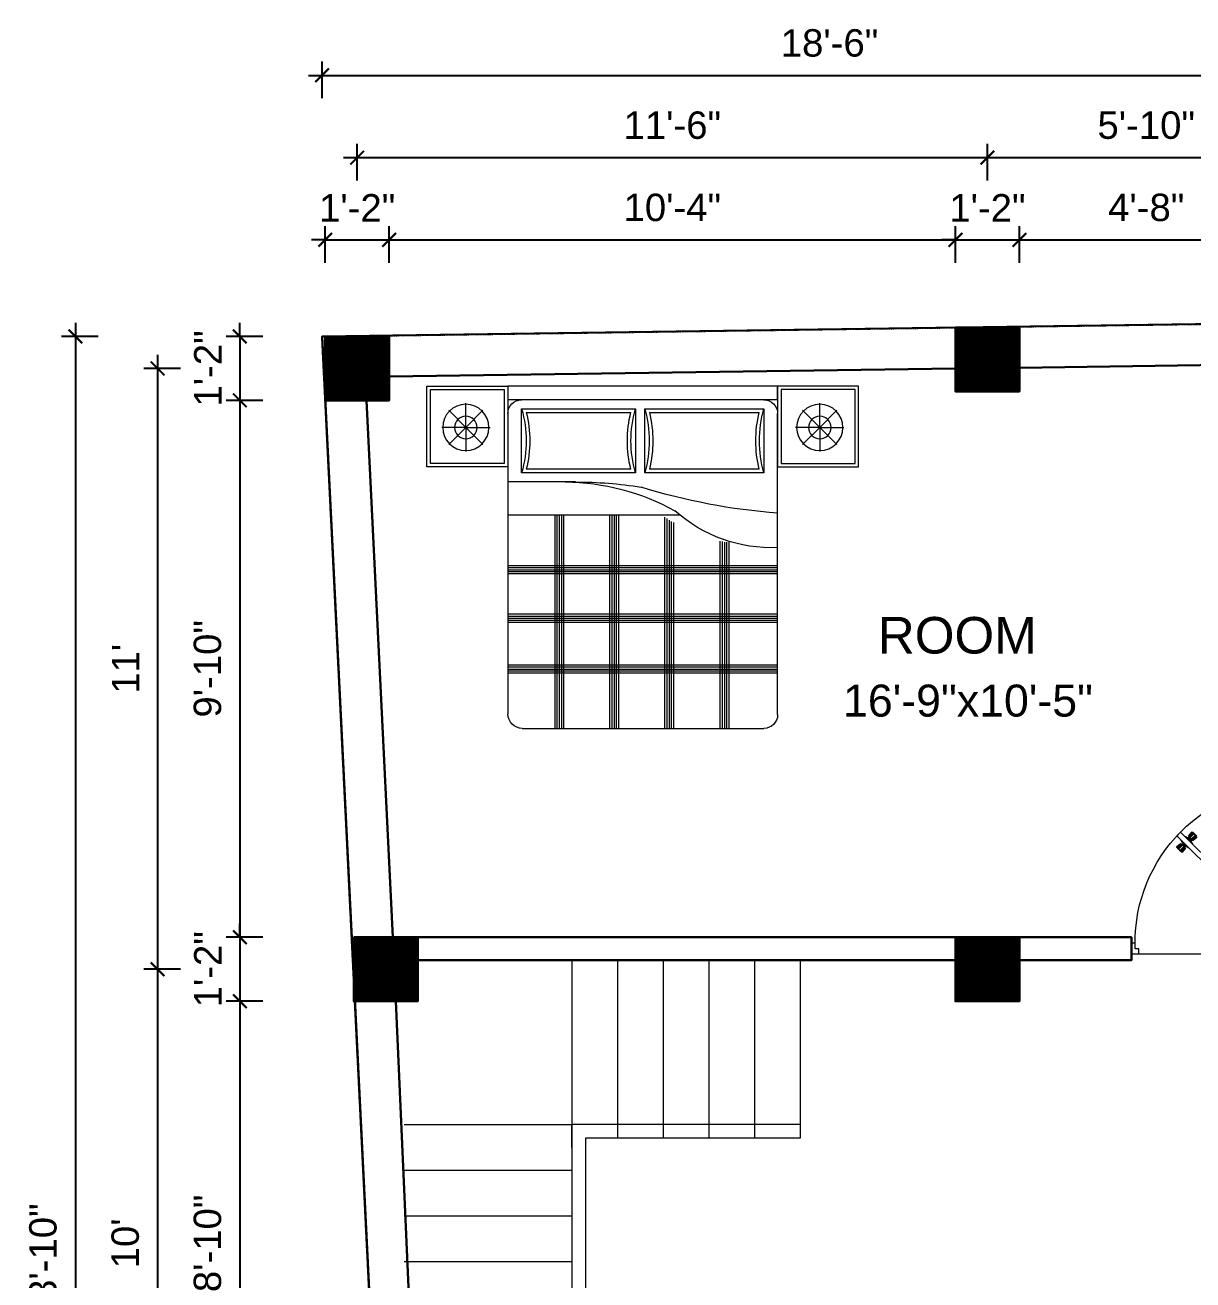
# Model space of a CAD drawing. Header units: inches. Extents: x -6683 to 26091, y -5972 to 4741.
# Drawn here: x 18865.5 to 19121.1, y -2271.2 to -1996.5 of the extents above; entities that cross this region are included whole.
import ezdxf

# ---------------------------------------------------------------- set-up
doc = ezdxf.new("R2010")
doc.units = ezdxf.units.IN
doc.header["$MEASUREMENT"] = 0
doc.linetypes.add('HIDDEN', pattern=[0.375, 0.25, -0.125])
for name, color, linetype, lineweight in [('A-FURN', 9, 'Continuous', 5), ('Dimension-0.13', 114, 'Continuous', 13), ('hatch-.09', 8, 'Continuous', 9), ('Label', 7, 'Continuous', 13), ('PUERTAS', 7, 'Continuous', 9), ('stair', 201, 'Continuous', 13), ('Text', 7, 'Continuous', 13), ('WALL', 12, 'Continuous', 30)]:
    doc.layers.add(name, color=color, linetype=linetype, lineweight=lineweight)
doc.layers.add('furniture', color=253, linetype='Continuous')
doc.styles.add('arial 1000', font='arial.ttf')
doc.styles.add('dim', font='arial.ttf', dxfattribs={"height": 7})
doc.styles.get("Standard").update_dxf_attribs({"font": 'arial.ttf'})
doc.dimstyles.new("1-8'", dxfattribs={"dimtxt": 6, "dimasz": 3, "dimexe": 3, "dimexo": 6, "dimgap": 4, "dimtad": 1, "dimdec": 0, "dimzin": 0, "dimdsep": 46, "dimlunit": 4, "dimtxsty": 'arial 1000', "dimblk": 'ARCHTICK', "dimcen": 8, "dimdle": 3, "dimclrt": 7, "dimazin": 0, "dimtfac": 1, "dimtdec": 0, "dimtix": 1, "dimtmove": 2, "dimatfit": 3, "dimfxl": 5, "dimfxlon": 1, "dimarcsym": 0})

# ---------------------------------------------------------------- blocks, each defined once
blk = doc.blocks.new('3ft')
at = {"layer": 'PUERTAS', "color": 2}
for p, q in [((1.01, 2.52), (25.23, 26.74)), ((26.05, 25.92), (1.77, 1.64)), ((21.99, 26.11), (21.98, 26.13)), ((26.05, 25.92), (25.23, 26.74)), ((25.42, 22.68), (25.43, 22.67)), ((0, 2.4), (0, 0)), ((0.72, 2.4), (0, 2.4)), ((1.6, 0), (0, 0)), ((0.72, 1.52), (0.72, 2.44)), ((0.8, 1.52), (0.72, 1.52)), ((0.8, 1.52), (0.8, 2.41)), ((0.8, 1.2), (0.8, 1.52)), ((1.6, 1.2), (0.8, 1.2)), ((1.57, 1.84), (0.94, 2.47)), ((1.63, 1.89), (0.97, 2.55)), ((1.63, 1.89), (1.57, 1.84)), ((1.77, 1.64), (1.57, 1.84)), ((1.6, 0), (1.6, 1.2)), ((34.4, 0), (34.4, 1.2)), ((34.4, 1.2), (35.2, 1.2)), ((34.4, 0), (36, 0)), ((35.2, 1.2), (35.2, 2.4)), ((35.2, 2.4), (36, 2.4)), ((36, 0), (36, 2.4))]:
    blk.add_line(p, q, dxfattribs=at)
at = {"layer": 'PUERTAS', "color": 8}
for p, q in [((22.57, 24.94), (21.65, 25.68)), ((22.63, 24.99), (21.69, 25.75)), ((22.74, 25.1), (21.84, 25.9)), ((22.13, 26.28), (21.98, 26.13)), ((22.88, 25.24), (22.01, 26.06)), ((22.13, 26.28), (22.27, 26.42)), ((22.29, 26.41), (22.27, 26.42)), ((23.16, 25.52), (22.34, 26.39)), ((23.3, 25.66), (22.5, 26.56)), ((23.41, 25.77), (22.65, 26.71)), ((22.69, 24.32), (23.02, 24.83)), ((23.46, 25.83), (22.72, 26.75)), ((22.95, 24.96), (22.84, 25.07)), ((22.98, 24.99), (22.86, 25.1)), ((23.03, 25.04), (22.91, 25.15)), ((22.91, 24.53), (23.1, 24.91)), ((23.11, 25.12), (22.99, 25.23)), ((23.13, 24.76), (23.18, 24.99)), ((23.28, 25.3), (23.17, 25.41)), ((23.36, 25.37), (23.25, 25.49)), ((23.31, 24.94), (23.28, 25.08)), ((23.41, 25.43), (23.3, 25.54)), ((23.46, 25.09), (23.32, 25.13)), ((23.44, 25.45), (23.33, 25.56)), ((23.64, 25.27), (23.41, 25.22)), ((23.87, 25.49), (23.49, 25.3)), ((24.08, 25.71), (23.57, 25.38)), ((25.02, 24.77), (24.68, 24.26)), ((23.63, 23.38), (24.14, 23.72)), ((23.84, 23.6), (24.22, 23.79)), ((24.07, 23.82), (24.3, 23.88)), ((24.25, 24), (24.39, 23.97)), ((24.25, 23.26), (24.99, 22.34)), ((24.27, 23.64), (24.38, 23.53)), ((24.3, 23.67), (24.41, 23.56)), ((24.3, 23.32), (25.06, 22.38)), ((24.35, 23.72), (24.46, 23.61)), ((24.4, 24.15), (24.43, 24.01)), ((24.41, 23.43), (25.2, 22.53)), ((24.43, 23.8), (24.54, 23.69)), ((24.58, 24.33), (24.52, 24.1)), ((24.55, 23.57), (25.37, 22.7)), ((24.6, 23.97), (24.72, 23.86)), ((24.8, 24.56), (24.61, 24.18)), ((24.68, 24.05), (24.79, 23.94)), ((24.73, 24.1), (24.85, 23.99)), ((24.76, 24.13), (24.87, 24.02)), ((24.83, 23.85), (25.7, 23.03)), ((24.97, 23.99), (25.87, 23.2)), ((25.08, 24.1), (26.02, 23.34)), ((25.14, 24.15), (26.06, 23.41)), ((25.58, 22.82), (25.43, 22.67)), ((25.58, 22.82), (25.73, 22.97)), ((25.72, 22.98), (25.73, 22.97)), ((0, 0), (36, 0))]:
    blk.add_line(p, q, dxfattribs=at)
at = {"layer": 'PUERTAS', "color": 1}
for p, q in [((21.67, 25.73), (22.17, 26.23)), ((22.49, 24.95), (21.67, 25.61)), ((21.7, 25.82), (22.14, 26.26)), ((21.73, 25.79), (21.7, 25.82)), ((22.58, 26.7), (22.14, 26.26)), ((22.67, 26.73), (22.17, 26.23)), ((22.61, 26.67), (22.58, 26.7)), ((22.6, 24.96), (23.02, 25.38)), ((22.7, 25.07), (22.71, 25.06)), ((23.45, 25.91), (22.79, 26.73)), ((22.82, 25.06), (23.08, 25.32)), ((22.94, 24.95), (22.83, 25.07)), ((22.92, 24.72), (22.92, 24.72)), ((22.93, 24.94), (23.19, 25.21)), ((22.93, 24.84), (22.93, 24.83)), ((23.44, 25.81), (23.02, 25.38)), ((23.34, 25.58), (23.08, 25.32)), ((23.46, 25.47), (23.19, 25.21)), ((23.33, 25.7), (23.34, 25.69)), ((23.45, 25.46), (23.33, 25.57)), ((23.57, 25.47), (23.57, 25.47)), ((24.15, 25.79), (23.68, 25.48)), ((23.68, 25.48), (23.68, 25.48)), ((24.27, 25.78), (24.26, 25.79)), ((25.1, 24.84), (24.79, 24.38)), ((25.09, 24.96), (25.1, 24.95)), ((22.61, 24.25), (22.92, 24.72)), ((22.62, 24.13), (22.61, 24.14)), ((23.44, 23.31), (23.45, 23.3)), ((23.56, 23.3), (24.03, 23.61)), ((24.03, 23.61), (24.03, 23.62)), ((24.14, 23.62), (24.14, 23.62)), ((24.25, 23.62), (24.51, 23.89)), ((24.26, 23.29), (24.69, 23.71)), ((24.26, 23.63), (24.37, 23.52)), ((24.26, 23.18), (24.92, 22.37)), ((24.37, 23.52), (24.63, 23.77)), ((24.37, 23.4), (24.37, 23.4)), ((24.78, 24.15), (24.51, 23.89)), ((24.89, 24.03), (24.63, 23.77)), ((25.11, 24.14), (24.69, 23.71)), ((24.77, 24.14), (24.88, 24.03)), ((24.79, 24.38), (24.78, 24.37)), ((24.78, 24.26), (24.78, 24.26)), ((25, 24.03), (25, 24.03)), ((25.04, 22.36), (25.54, 22.86)), ((25.1, 22.42), (25.13, 22.39)), ((25.13, 22.39), (25.57, 22.83)), ((25.22, 24.14), (26.03, 23.48)), ((26.04, 23.37), (25.54, 22.86)), ((26.01, 23.27), (25.57, 22.83)), ((25.98, 23.3), (26.01, 23.27))]:
    blk.add_line(p, q, dxfattribs=at)
at = {"layer": 'PUERTAS', "color": 2}
for radius in [0.155, 0.0752]:
    blk.add_circle((0.82, 2.56), radius, dxfattribs=at)
at = {"layer": 'PUERTAS', "color": 8}
blk.add_arc((0.82, 2.56), 34.38, 359.7285, 90.0333, dxfattribs=at)
at = {"layer": 'PUERTAS', "color": 1}
for centre, start, end in [((22.54, 25.01), 231.0764, 315), ((22.73, 26.68), 38.9236, 135), ((22.77, 25.12), 225, 315), ((22.99, 24.89), 135, 219.7428), ((22.87, 24.78), 315, 39.7428), ((23.28, 25.63), 315, 45), ((23.39, 25.86), 315, 38.9236), ((23.51, 25.41), 50.2572, 135), ((23.62, 25.53), 230.2572, 315), ((24.2, 25.73), 45, 135), ((25.04, 24.89), 315, 45), ((22.67, 24.2), 135, 225), ((23.51, 23.36), 225, 315), ((24.09, 23.56), 50.2572, 135), ((24.2, 23.68), 230.2572, 315), ((24.32, 23.23), 135, 218.9236), ((24.42, 23.46), 135, 225), ((24.84, 24.31), 135, 219.7428), ((24.72, 24.21), 315, 39.7428), ((24.94, 23.98), 45, 135), ((24.98, 22.42), 218.9236, 315), ((25.17, 24.08), 51.0764, 135), ((25.98, 23.42), 315, 51.0764)]:
    blk.add_arc(centre, 0.08, start, end, dxfattribs=at)
blk = doc.blocks.new('*U43')
at = {"color": 3}
blk.add_blockref('3ft', (0, 0), dxfattribs=at)
blk = doc.blocks.new('A$C3AED30AC')
at = {"layer": 'A-FURN', "color": 147, "linetype": 'ByBlock'}
for p, q in [((0, 1532.2), (0, 1982.2)), ((0, 1982.2), (450, 1982.2)), ((450, 1982.2), (1949.6, 1982.2)), ((450, 1982.2), (450, 1532.2)), ((450, 1906), (450, 1982.2)), ((1949.6, 1982.2), (1949.6, 1532.2)), ((2399.6, 1982.2), (1949.6, 1982.2)), ((2399.6, 1532.2), (2399.6, 1982.2)), ((450, 1906), (1949.6, 1906)), ((450, 155.2), (450, 1829.8)), ((1949.6, 1829.8), (1949.6, 159)), ((450, 1532.2), (0, 1532.2)), ((1949.6, 1532.2), (2399.6, 1532.2)), ((1869.6, 79), (526.2, 79))]:
    blk.add_line(p, q, dxfattribs=at)
at = {"layer": 'A-FURN', "color": 8}
for p, q in [((20, 1552.2), (20, 1962.2)), ((20, 1962.2), (430, 1962.2)), ((430, 1962.2), (430, 1552.2)), ((1969.6, 1962.2), (1969.6, 1552.2)), ((2379.6, 1962.2), (1969.6, 1962.2)), ((2379.6, 1552.2), (2379.6, 1962.2)), ((430, 1552.2), (20, 1552.2)), ((1969.6, 1552.2), (2379.6, 1552.2))]:
    blk.add_line(p, q, dxfattribs=at)
at = {"layer": 'A-FURN', "color": 5, "linetype": 'ByBlock'}
for p, q in [((216, 1752.2), (216, 1886.6)), ((2183.6, 1752.2), (2183.6, 1886.6)), ((216, 1752.2), (121, 1847.2)), ((216, 1752.2), (311.1, 1847.2)), ((526.2, 1855.2), (526.2, 1499.6)), ((1189.3, 1855.2), (526.2, 1855.2)), ((1189.3, 1499.6), (1189.3, 1855.2)), ((1873.4, 1855.2), (1240.1, 1855.2)), ((1240.1, 1855.2), (1240.1, 1499.6)), ((1873.4, 1499.6), (1873.4, 1855.2)), ((2183.6, 1752.2), (2088.5, 1847.2)), ((2183.6, 1752.2), (2278.6, 1847.2)), ((216, 1752.2), (81.7, 1752.2)), ((216, 1752.2), (121, 1657.2)), ((216, 1752.2), (216, 1752.2)), ((216, 1752.2), (216, 1752.2)), ((216, 1752.2), (216, 1752.2)), ((216, 1752.2), (350.4, 1752.2)), ((216, 1752.2), (216, 1617.8)), ((216, 1752.2), (311.1, 1657.2)), ((2183.6, 1752.2), (2049.2, 1752.2)), ((2183.6, 1752.2), (2088.5, 1657.2)), ((2183.6, 1752.2), (2317.9, 1752.2)), ((2183.6, 1752.2), (2183.6, 1752.2)), ((2183.6, 1752.2), (2183.6, 1752.2)), ((2183.6, 1752.2), (2183.6, 1752.2)), ((2183.6, 1752.2), (2278.6, 1657.2)), ((2183.6, 1752.2), (2183.6, 1617.8)), ((526.2, 1499.6), (1189.3, 1499.6)), ((1240.1, 1499.6), (1873.4, 1499.6)), ((1573.7, 1448.8), (1949.6, 1448.8)), ((996, 1263.6), (1949.6, 1263.6))]:
    blk.add_line(p, q, dxfattribs=at)
at = {"layer": 'A-FURN', "color": 9}
for p, q in [((1163.2, 1835.2), (552.3, 1835.2)), ((1847.3, 1835.2), (1266.2, 1835.2)), ((552.3, 1519.6), (1163.2, 1519.6)), ((1266.2, 1519.6), (1847.3, 1519.6))]:
    blk.add_line(p, q, dxfattribs=at)
at = {"layer": 'A-FURN', "color": 8, "linetype": 'Continuous'}
for p, q in [((1335, 1263.6), (1335, 79)), ((1347, 1263.6), (1347, 79)), ((1359, 1263.6), (1359, 79)), ((1372.1, 1263.6), (1372.1, 79)), ((1384.1, 1263.6), (1384.1, 79)), ((1639.9, 1263.6), (1639.9, 79)), ((1651.9, 1263.6), (1651.9, 79)), ((1663.9, 1263.6), (1663.9, 79)), ((1676.9, 1263.6), (1676.9, 79)), ((1688.9, 1263.6), (1688.9, 79)), ((1029.9, 1223.1), (1029.9, 79)), ((1041.9, 1230), (1041.9, 79)), ((1053.9, 1237.2), (1053.9, 79)), ((1067, 1245.2), (1067, 79)), ((1079, 1252.8), (1079, 79)), ((759.1, 1117.1), (759.1, 79)), ((771.1, 1120.2), (771.1, 79)), ((722, 1114.6), (722, 79)), ((734, 1114.6), (734, 79)), ((746, 1114.6), (746, 79)), ((450, 983.2), (1949.6, 983.2)), ((450, 971.2), (1949.6, 971.2)), ((450, 959.2), (1949.6, 959.2)), ((450, 949.8), (1949.6, 949.8)), ((450, 937.8), (1949.6, 937.8)), ((450, 713), (1949.6, 713)), ((450, 701), (1949.6, 701)), ((450, 689), (1949.6, 689)), ((450, 679.6), (1949.6, 679.6)), ((450, 667.6), (1949.6, 667.6)), ((450, 431.1), (1949.6, 431.1)), ((450, 419.1), (1949.6, 419.1)), ((450, 407.1), (1949.6, 407.1)), ((450, 397.7), (1949.6, 397.7)), ((450, 385.7), (1949.6, 385.7))]:
    blk.add_line(p, q, dxfattribs=at)
at = {"layer": 'A-FURN', "color": 5, "linetype": 'ByBlock'}
for centre, radius in [((216, 1752.2), 128.5), ((216, 1752.2), 62.8), ((2183.6, 1752.2), 128.5), ((2183.6, 1752.2), 62.8)]:
    blk.add_circle(centre, radius, dxfattribs=at)
at = {"layer": 'A-FURN', "color": 147, "linetype": 'ByBlock'}
for centre, radius, start, end in [((526.2, 1829.8), 76.2, 90, 180), ((1873.4, 1829.8), 76.2, 0, 90), ((526.2, 155.2), 76.2, 180, 270), ((1869.6, 159), 80, 270, 0)]:
    blk.add_arc(centre, radius, start, end, dxfattribs=at)
at = {"layer": 'A-FURN', "color": 5, "linetype": 'ByBlock'}
for centre, radius, start, end in [((-83.4, 1677.4), 635, 343.7398, 16.2602), ((1798.9, 1677.4), 635, 163.73979, 196.26021), ((630.5, 1677.4), 635, 343.7398, 16.2602), ((2483, 1677.4), 635, 163.73979, 196.26021), ((193.9, 4688.5), 3422.4, 274.28895, 287.24996), ((1638.5, 177.4), 1271.4, 90.35642, 119.03891), ((1572.9, -870.3), 2319.1, 89.98014, 99.03119), ((485.1, 1886.5), 802.9, 267.49694, 311.91323)]:
    blk.add_arc(centre, radius, start, end, dxfattribs=at)
at = {"layer": 'A-FURN', "color": 9}
for centre, start, end in [((-83.4, 1677.4), 346.05939, 13.94061), ((1798.9, 1677.4), 166.05939, 193.94061), ((630.5, 1677.4), 346.05939, 13.94061), ((2483, 1677.4), 166.05939, 193.94061)]:
    blk.add_arc(centre, 655, start, end, dxfattribs=at)
blk = doc.blocks.new('_ArchTick')
at = {"color": 0, "const_width": 0.15}
blk.add_lwpolyline([(-0.5, -0.5), (0.5, 0.5)], dxfattribs=at)
blk = doc.blocks.new('*D247')
at = {"layer": 'Defpoints', "color": 0, "transparency": 16777216}
for p in [(18945.18, -2043.51), (18931.18, -2064.65), (18945.18, -2064.65)]:
    blk.add_point(p, dxfattribs=at)
at = {"layer": 'Dimension-0.13', "color": 0, "lineweight": -2, "transparency": 16777216}
for p, q in [((18931.18, -2048.51), (18931.18, -2040.51)), ((18945.18, -2048.51), (18945.18, -2040.51)), ((18931.18, -2043.51), (18928.18, -2043.51)), ((18931.18, -2043.51), (18945.18, -2043.51)), ((18945.18, -2043.51), (18948.18, -2043.51))]:
    blk.add_line(p, q, dxfattribs=at)
at = {"layer": 'Dimension-0.13', "color": 0, "lineweight": -2, "transparency": 16777216, "xscale": 3, "yscale": 3, "zscale": 3}
blk.add_blockref('_ArchTick', (18931.18, -2043.51), dxfattribs=at)
at = {"layer": 'Dimension-0.13', "color": 0, "lineweight": -2, "transparency": 16777216, "xscale": 3, "yscale": 3, "zscale": 3, "rotation": 180}
blk.add_blockref('_ArchTick', (18945.18, -2043.51), dxfattribs=at)
at = {"layer": 'Dimension-0.13', "color": 7, "transparency": 16777216, "insert": (18938.18, -2036.5), "char_height": 6, "attachment_point": 5, "style": 'arial 1000'}
blk.add_mtext('1\'-2"', dxfattribs=at)
blk = doc.blocks.new('*D248')
at = {"layer": 'Defpoints', "color": 0, "transparency": 16777216}
for p in [(19076.12, -2025.51), (18938.18, -2064.65), (19076.12, -2062.69)]:
    blk.add_point(p, dxfattribs=at)
at = {"layer": 'Dimension-0.13', "color": 0, "lineweight": -2, "transparency": 16777216}
for p, q in [((18938.18, -2030.51), (18938.18, -2022.51)), ((19076.12, -2030.51), (19076.12, -2022.51)), ((18935.18, -2025.51), (19079.12, -2025.51))]:
    blk.add_line(p, q, dxfattribs=at)
at = {"layer": 'Dimension-0.13', "color": 0, "lineweight": -2, "transparency": 16777216, "xscale": 3, "yscale": 3, "zscale": 3, "rotation": 180}
blk.add_blockref('_ArchTick', (18938.18, -2025.51), dxfattribs=at)
at = {"layer": 'Dimension-0.13', "color": 0, "lineweight": -2, "transparency": 16777216, "xscale": 3, "yscale": 3, "zscale": 3}
blk.add_blockref('_ArchTick', (19076.12, -2025.51), dxfattribs=at)
at = {"layer": 'Dimension-0.13', "color": 7, "transparency": 16777216, "insert": (19007.15, -2018.45), "char_height": 6, "attachment_point": 5, "style": 'arial 1000'}
blk.add_mtext('11\'-6"', dxfattribs=at)
blk = doc.blocks.new('*D249')
at = {"layer": 'Defpoints', "color": 0, "transparency": 16777216}
for p in [(19152.63, -2007.51), (19152.63, -2061.51), (18930.49, -2064.65)]:
    blk.add_point(p, dxfattribs=at)
at = {"layer": 'Dimension-0.13', "color": 0, "lineweight": -2, "transparency": 16777216}
for p, q in [((18930.49, -2012.51), (18930.49, -2004.51)), ((19152.63, -2012.51), (19152.63, -2004.51)), ((18927.49, -2007.51), (19155.63, -2007.51))]:
    blk.add_line(p, q, dxfattribs=at)
at = {"layer": 'Dimension-0.13', "color": 0, "lineweight": -2, "transparency": 16777216, "xscale": 3, "yscale": 3, "zscale": 3, "rotation": 180}
blk.add_blockref('_ArchTick', (18930.49, -2007.51), dxfattribs=at)
at = {"layer": 'Dimension-0.13', "color": 0, "lineweight": -2, "transparency": 16777216, "xscale": 3, "yscale": 3, "zscale": 3}
blk.add_blockref('_ArchTick', (19152.63, -2007.51), dxfattribs=at)
at = {"layer": 'Dimension-0.13', "color": 7, "transparency": 16777216, "insert": (19041.56, -2000.45), "char_height": 6, "attachment_point": 5, "style": 'arial 1000'}
blk.add_mtext('18\'-6"', dxfattribs=at)
blk = doc.blocks.new('*D255')
at = {"layer": 'Defpoints', "color": 0, "transparency": 16777216}
for p in [(18930.49, -2064.65), (18912.49, -2078.65), (18931.18, -2078.65)]:
    blk.add_point(p, dxfattribs=at)
at = {"layer": 'Dimension-0.13', "color": 0, "lineweight": -2, "transparency": 16777216}
for p, q in [((18912.49, -2064.65), (18912.49, -2061.65)), ((18917.49, -2064.65), (18909.49, -2064.65)), ((18912.49, -2064.65), (18912.49, -2078.65)), ((18917.49, -2078.65), (18909.49, -2078.65)), ((18912.49, -2078.65), (18912.49, -2081.65))]:
    blk.add_line(p, q, dxfattribs=at)
at = {"layer": 'Dimension-0.13', "color": 0, "lineweight": -2, "transparency": 16777216, "xscale": 3, "yscale": 3, "zscale": 3}
for p, rotation in [((18912.49, -2064.65), 270), ((18912.49, -2078.65), 90)]:
    blk.add_blockref('_ArchTick', p, dxfattribs=dict(at, rotation=rotation))
at = {"layer": 'Dimension-0.13', "color": 7, "transparency": 16777216, "insert": (18905.48, -2071.65), "char_height": 6, "attachment_point": 5, "rotation": 90, "style": 'arial 1000'}
blk.add_mtext('1\'-2"', dxfattribs=at)
blk = doc.blocks.new('*D256')
at = {"layer": 'Defpoints', "color": 0, "transparency": 16777216}
for p in [(18931.18, -2071.65), (18894.49, -2203.16), (18937.41, -2203.16)]:
    blk.add_point(p, dxfattribs=at)
at = {"layer": 'Dimension-0.13', "color": 0, "lineweight": -2, "transparency": 16777216}
for p, q in [((18894.49, -2068.65), (18894.49, -2206.16)), ((18899.49, -2071.65), (18891.49, -2071.65)), ((18899.49, -2203.16), (18891.49, -2203.16))]:
    blk.add_line(p, q, dxfattribs=at)
at = {"layer": 'Dimension-0.13', "color": 0, "lineweight": -2, "transparency": 16777216, "xscale": 3, "yscale": 3, "zscale": 3}
for p, rotation in [((18894.49, -2071.65), 90), ((18894.49, -2203.16), 270)]:
    blk.add_blockref('_ArchTick', p, dxfattribs=dict(at, rotation=rotation))
at = {"layer": 'Dimension-0.13', "color": 7, "transparency": 16777216, "insert": (18887.48, -2137.4), "char_height": 6, "attachment_point": 5, "rotation": 90, "style": 'arial 1000'}
blk.add_mtext("11'", dxfattribs=at)
blk = doc.blocks.new('*D257')
at = {"layer": 'Defpoints', "color": 0, "transparency": 16777216}
for p in [(18931.18, -2064.65), (18876.49, -2470.16), (18950.47, -2470.16)]:
    blk.add_point(p, dxfattribs=at)
at = {"layer": 'Dimension-0.13', "color": 0, "lineweight": -2, "transparency": 16777216}
for p, q in [((18876.49, -2061.65), (18876.49, -2473.16)), ((18881.49, -2064.65), (18873.49, -2064.65)), ((18881.49, -2470.16), (18873.49, -2470.16))]:
    blk.add_line(p, q, dxfattribs=at)
at = {"layer": 'Dimension-0.13', "color": 0, "lineweight": -2, "transparency": 16777216, "xscale": 3, "yscale": 3, "zscale": 3}
for p, rotation in [((18876.49, -2064.65), 90), ((18876.49, -2470.16), 270)]:
    blk.add_blockref('_ArchTick', p, dxfattribs=dict(at, rotation=rotation))
at = {"layer": 'Dimension-0.13', "color": 7, "transparency": 16777216, "insert": (18869.42, -2267.4), "char_height": 6, "attachment_point": 5, "rotation": 90, "style": 'arial 1000'}
blk.add_mtext('33\'-10"', dxfattribs=at)
blk = doc.blocks.new('*D271')
at = {"layer": 'Defpoints', "color": 0, "transparency": 16777216}
for p in [(19069.12, -2043.51), (18945.18, -2064.65), (19069.12, -2062.69)]:
    blk.add_point(p, dxfattribs=at)
at = {"layer": 'Dimension-0.13', "color": 0, "lineweight": -2, "transparency": 16777216}
for p, q in [((18945.18, -2048.51), (18945.18, -2040.51)), ((19069.12, -2048.51), (19069.12, -2040.51)), ((18942.18, -2043.51), (19072.12, -2043.51))]:
    blk.add_line(p, q, dxfattribs=at)
at = {"layer": 'Dimension-0.13', "color": 0, "lineweight": -2, "transparency": 16777216, "xscale": 3, "yscale": 3, "zscale": 3, "rotation": 180}
blk.add_blockref('_ArchTick', (18945.18, -2043.51), dxfattribs=at)
at = {"layer": 'Dimension-0.13', "color": 0, "lineweight": -2, "transparency": 16777216, "xscale": 3, "yscale": 3, "zscale": 3}
blk.add_blockref('_ArchTick', (19069.12, -2043.51), dxfattribs=at)
at = {"layer": 'Dimension-0.13', "color": 7, "transparency": 16777216, "insert": (19007.15, -2036.45), "char_height": 6, "attachment_point": 5, "style": 'arial 1000'}
blk.add_mtext('10\'-4"', dxfattribs=at)
blk = doc.blocks.new('*D272')
at = {"layer": 'Defpoints', "color": 0, "transparency": 16777216}
for p in [(19083.12, -2043.51), (19069.12, -2062.69), (19083.12, -2062.69)]:
    blk.add_point(p, dxfattribs=at)
at = {"layer": 'Dimension-0.13', "color": 0, "lineweight": -2, "transparency": 16777216}
for p, q in [((19069.12, -2048.51), (19069.12, -2040.51)), ((19083.12, -2048.51), (19083.12, -2040.51)), ((19069.12, -2043.51), (19066.12, -2043.51)), ((19069.12, -2043.51), (19083.12, -2043.51)), ((19083.12, -2043.51), (19086.12, -2043.51))]:
    blk.add_line(p, q, dxfattribs=at)
at = {"layer": 'Dimension-0.13', "color": 0, "lineweight": -2, "transparency": 16777216, "xscale": 3, "yscale": 3, "zscale": 3}
blk.add_blockref('_ArchTick', (19069.12, -2043.51), dxfattribs=at)
at = {"layer": 'Dimension-0.13', "color": 0, "lineweight": -2, "transparency": 16777216, "xscale": 3, "yscale": 3, "zscale": 3, "rotation": 180}
blk.add_blockref('_ArchTick', (19083.12, -2043.51), dxfattribs=at)
at = {"layer": 'Dimension-0.13', "color": 7, "transparency": 16777216, "insert": (19076.12, -2036.5), "char_height": 6, "attachment_point": 5, "style": 'arial 1000'}
blk.add_mtext('1\'-2"', dxfattribs=at)
blk = doc.blocks.new('*D273')
at = {"layer": 'Defpoints', "color": 0, "transparency": 16777216}
for p in [(19138.63, -2043.51), (19138.63, -2061.51), (19083.12, -2062.69)]:
    blk.add_point(p, dxfattribs=at)
at = {"layer": 'Dimension-0.13', "color": 0, "lineweight": -2, "transparency": 16777216}
for p, q in [((19083.12, -2048.51), (19083.12, -2040.51)), ((19138.63, -2048.51), (19138.63, -2040.51)), ((19080.12, -2043.51), (19141.63, -2043.51))]:
    blk.add_line(p, q, dxfattribs=at)
at = {"layer": 'Dimension-0.13', "color": 0, "lineweight": -2, "transparency": 16777216, "xscale": 3, "yscale": 3, "zscale": 3, "rotation": 180}
blk.add_blockref('_ArchTick', (19083.12, -2043.51), dxfattribs=at)
at = {"layer": 'Dimension-0.13', "color": 0, "lineweight": -2, "transparency": 16777216, "xscale": 3, "yscale": 3, "zscale": 3}
blk.add_blockref('_ArchTick', (19138.63, -2043.51), dxfattribs=at)
at = {"layer": 'Dimension-0.13', "color": 7, "transparency": 16777216, "insert": (19110.88, -2036.45), "char_height": 6, "attachment_point": 5, "style": 'arial 1000'}
blk.add_mtext('4\'-8"', dxfattribs=at)
blk = doc.blocks.new('*D275')
at = {"layer": 'Defpoints', "color": 0, "transparency": 16777216}
for p in [(19145.63, -2025.51), (19145.63, -2061.51), (19076.12, -2062.69)]:
    blk.add_point(p, dxfattribs=at)
at = {"layer": 'Dimension-0.13', "color": 0, "lineweight": -2, "transparency": 16777216}
for p, q in [((19076.12, -2030.51), (19076.12, -2022.51)), ((19145.63, -2030.51), (19145.63, -2022.51)), ((19073.12, -2025.51), (19148.63, -2025.51))]:
    blk.add_line(p, q, dxfattribs=at)
at = {"layer": 'Dimension-0.13', "color": 0, "lineweight": -2, "transparency": 16777216, "xscale": 3, "yscale": 3, "zscale": 3, "rotation": 180}
blk.add_blockref('_ArchTick', (19076.12, -2025.51), dxfattribs=at)
at = {"layer": 'Dimension-0.13', "color": 0, "lineweight": -2, "transparency": 16777216, "xscale": 3, "yscale": 3, "zscale": 3}
blk.add_blockref('_ArchTick', (19145.63, -2025.51), dxfattribs=at)
at = {"layer": 'Dimension-0.13', "color": 7, "transparency": 16777216, "insert": (19110.88, -2018.45), "char_height": 6, "attachment_point": 5, "style": 'arial 1000'}
blk.add_mtext('5\'-10"', dxfattribs=at)
blk = doc.blocks.new('*D276')
at = {"layer": 'Defpoints', "color": 0, "transparency": 16777216}
for p in [(18931.18, -2078.65), (18912.49, -2196.16), (18937.41, -2196.16)]:
    blk.add_point(p, dxfattribs=at)
at = {"layer": 'Dimension-0.13', "color": 0, "lineweight": -2, "transparency": 16777216}
for p, q in [((18912.49, -2075.65), (18912.49, -2199.16)), ((18917.49, -2078.65), (18909.49, -2078.65)), ((18917.49, -2196.16), (18909.49, -2196.16))]:
    blk.add_line(p, q, dxfattribs=at)
at = {"layer": 'Dimension-0.13', "color": 0, "lineweight": -2, "transparency": 16777216, "xscale": 3, "yscale": 3, "zscale": 3}
for p, rotation in [((18912.49, -2078.65), 90), ((18912.49, -2196.16), 270)]:
    blk.add_blockref('_ArchTick', p, dxfattribs=dict(at, rotation=rotation))
at = {"layer": 'Dimension-0.13', "color": 7, "transparency": 16777216, "insert": (18905.43, -2137.4), "char_height": 6, "attachment_point": 5, "rotation": 90, "style": 'arial 1000'}
blk.add_mtext('9\'-10"', dxfattribs=at)
blk = doc.blocks.new('*D277')
at = {"layer": 'Defpoints', "color": 0, "transparency": 16777216}
for p in [(18937.41, -2196.16), (18912.49, -2210.16), (18937.66, -2210.16)]:
    blk.add_point(p, dxfattribs=at)
at = {"layer": 'Dimension-0.13', "color": 0, "lineweight": -2, "transparency": 16777216}
for p, q in [((18912.49, -2196.16), (18912.49, -2193.16)), ((18917.49, -2196.16), (18909.49, -2196.16)), ((18912.49, -2196.16), (18912.49, -2210.16)), ((18917.49, -2210.16), (18909.49, -2210.16)), ((18912.49, -2210.16), (18912.49, -2213.16))]:
    blk.add_line(p, q, dxfattribs=at)
at = {"layer": 'Dimension-0.13', "color": 0, "lineweight": -2, "transparency": 16777216, "xscale": 3, "yscale": 3, "zscale": 3}
for p, rotation in [((18912.49, -2196.16), 270), ((18912.49, -2210.16), 90)]:
    blk.add_blockref('_ArchTick', p, dxfattribs=dict(at, rotation=rotation))
at = {"layer": 'Dimension-0.13', "color": 7, "transparency": 16777216, "insert": (18905.48, -2203.16), "char_height": 6, "attachment_point": 5, "rotation": 90, "style": 'arial 1000'}
blk.add_mtext('1\'-2"', dxfattribs=at)
blk = doc.blocks.new('*D278')
at = {"layer": 'Defpoints', "color": 0, "transparency": 16777216}
for p in [(18937.66, -2210.16), (18912.49, -2316.16), (18943.57, -2316.16)]:
    blk.add_point(p, dxfattribs=at)
at = {"layer": 'Dimension-0.13', "color": 0, "lineweight": -2, "transparency": 16777216}
for p, q in [((18912.49, -2207.16), (18912.49, -2319.16)), ((18917.49, -2210.16), (18909.49, -2210.16)), ((18917.49, -2316.16), (18909.49, -2316.16))]:
    blk.add_line(p, q, dxfattribs=at)
at = {"layer": 'Dimension-0.13', "color": 0, "lineweight": -2, "transparency": 16777216, "xscale": 3, "yscale": 3, "zscale": 3}
for p, rotation in [((18912.49, -2210.16), 90), ((18912.49, -2316.16), 270)]:
    blk.add_blockref('_ArchTick', p, dxfattribs=dict(at, rotation=rotation))
at = {"layer": 'Dimension-0.13', "color": 7, "transparency": 16777216, "insert": (18905.43, -2263.16), "char_height": 6, "attachment_point": 5, "rotation": 90, "style": 'arial 1000'}
blk.add_mtext('8\'-10"', dxfattribs=at)
blk = doc.blocks.new('*D269')
at = {"layer": 'Defpoints', "color": 0, "transparency": 16777216}
for p in [(18937.41, -2203.16), (18894.49, -2323.16), (18943.57, -2323.16)]:
    blk.add_point(p, dxfattribs=at)
at = {"layer": 'Dimension-0.13', "color": 0, "lineweight": -2, "transparency": 16777216}
for p, q in [((18894.49, -2200.16), (18894.49, -2326.16)), ((18899.49, -2203.16), (18891.49, -2203.16)), ((18899.49, -2323.16), (18891.49, -2323.16))]:
    blk.add_line(p, q, dxfattribs=at)
at = {"layer": 'Dimension-0.13', "color": 0, "lineweight": -2, "transparency": 16777216, "xscale": 3, "yscale": 3, "zscale": 3}
for p, rotation in [((18894.49, -2203.16), 90), ((18894.49, -2323.16), 270)]:
    blk.add_blockref('_ArchTick', p, dxfattribs=dict(at, rotation=rotation))
at = {"layer": 'Dimension-0.13', "color": 7, "transparency": 16777216, "insert": (18887.43, -2263.16), "char_height": 6, "attachment_point": 5, "rotation": 90, "style": 'arial 1000'}
blk.add_mtext("10'", dxfattribs=at)

msp = doc.modelspace()

# ---------------------------------------------------------------- hatches: boundary and pattern name
at = {"layer": 'hatch-.09'}
h = msp.add_hatch(dxfattribs=at)
h.set_pattern_fill('ANSI31', color=256)
h.set_pattern_definition([(45, (3498.7898, -2354.78807), (-0.0883883476, 0.0883883476), [])])
h.paths.add_polyline_path([(18945.18, -2064.65), (18931.18, -2064.65), (18931.18, -2078.65), (18945.18, -2078.65)])
h = msp.add_hatch(dxfattribs=at)
h.set_pattern_fill('ANSI31', color=256)
h.set_pattern_definition([(45, (3636.73404, -2352.82875), (-0.0883883476, 0.0883883476), [])])
h.paths.add_polyline_path([(19083.12, -2062.69), (19069.12, -2062.69), (19069.12, -2076.69), (19083.12, -2076.69)])
h = msp.add_hatch(dxfattribs=at)
h.set_pattern_fill('ANSI31', color=256)
h.set_pattern_definition([(45, (3505.02201, -2486.29631), (-0.0883883476, 0.0883883476), [])])
h.paths.add_polyline_path([(18951.41, -2196.16), (18937.41, -2196.16), (18937.41, -2210.16), (18951.41, -2210.16)])
h = msp.add_hatch(dxfattribs=at)
h.set_pattern_fill('ANSI31', color=256)
h.set_pattern_definition([(45, (3636.73404, -2486.29631), (-0.0883883476, 0.0883883476), [])])
h.paths.add_polyline_path([(19083.12, -2196.16), (19069.12, -2196.16), (19069.12, -2210.16), (19083.12, -2210.16)])

# ---------------------------------------------------------------- linework, layer by layer
at = {"linetype": 'HIDDEN'}
msp.add_lwpolyline([(18930.49, -2064.65), (19152.63, -2061.51), (19319.69, -2470.16), (18950.47, -2470.16), (18930.49, -2064.65)], dxfattribs=at)
at = {"layer": 'Defpoints'}
msp.add_lwpolyline([(19256.74, -2470.16), (19256.74, -2316.16), (19207.68, -2316.16), (19207.68, -2196.16), (19152.63, -2196.16), (19152.63, -2061.51), (18930.49, -2064.65), (18946.33, -2386.18), (19008.7, -2386.18), (19008.7, -2470.16), (19256.74, -2470.16)], dxfattribs=at)
at = {"layer": 'hatch-.09'}
msp.add_line((19152.63, -2061.51), (18930.49, -2064.65), dxfattribs=at)
at = {"layer": 'stair', "linetype": 'ByBlock', "ltscale": 5}
for p, q in [((18985.12, -2201.16), (18985.12, -2316.16)), ((18995.12, -2201.16), (18995.12, -2240.16)), ((19005.12, -2201.16), (19005.12, -2240.16)), ((19015.12, -2201.16), (19015.12, -2240.16)), ((19025.12, -2201.16), (19025.12, -2240.16)), ((19035.12, -2201.16), (19035.12, -2240.16)), ((18948.44, -2237.16), (18985.12, -2237.16)), ((19035.12, -2237.16), (18985.12, -2237.16)), ((18985.12, -2242.16), (18985.12, -2237.16)), ((18988.12, -2240.16), (18988.12, -2277.16)), ((19035.12, -2240.16), (18988.12, -2240.16)), ((18948.44, -2247.16), (18985.12, -2247.16)), ((18948.44, -2257.16), (18985.12, -2257.16)), ((18948.44, -2267.16), (18985.12, -2267.16))]:
    msp.add_line(p, q, dxfattribs=at)
at = {"layer": 'WALL'}
for p, q in [((18943.32, -2325.16), (18930.49, -2064.65)), ((19138.63, -2070.71), (19083.12, -2071.49)), ((19069.12, -2071.69), (18945.18, -2073.44)), ((18945.98, -2196.16), (18940.19, -2078.65)), ((19083.12, -2196.16), (18946.18, -2196.16)), ((19069.12, -2201.16), (18951.41, -2201.16)), ((18951.37, -2316.16), (18946.64, -2210.16))]:
    msp.add_line(p, q, dxfattribs=at)
for points in [[(18931.18, -2064.65), (18945.18, -2064.65), (18945.18, -2078.65), (18931.18, -2078.65)], [(19069.12, -2062.69), (19083.12, -2062.69), (19083.12, -2076.69), (19069.12, -2076.69)], [(18937.41, -2196.16), (18951.41, -2196.16), (18951.41, -2210.16), (18937.41, -2210.16)], [(19069.12, -2196.16), (19083.12, -2196.16), (19083.12, -2210.16), (19069.12, -2210.16)], [(19083.12, -2196.16), (19107.63, -2196.16), (19107.63, -2201.2), (19083.12, -2201.2)]]:
    msp.add_lwpolyline(points, close=True, dxfattribs=at)

# ---------------------------------------------------------------- block references
at = {"layer": 'furniture', "xscale": -0.03937007859349251, "yscale": 0.03937007859349251, "zscale": 0.03937007859349251}
msp.add_blockref('A$C3AED30AC', (19047.92, -2153.55), dxfattribs=at)
at = {"layer": 'WALL', "xscale": -1}
msp.add_blockref('*U43', (19143.63, -2199.88), dxfattribs=at)

# ---------------------------------------------------------------- texts
at = {"layer": 'Label', "color": 5, "linetype": 'ByBlock', "insert": (19069.52, -2126.06), "char_height": 8, "width": 88.4068, "attachment_point": 2, "style": 'dim'}
msp.add_mtext('ROOM', dxfattribs=at)
at = {"layer": 'Text', "insert": (19071.86, -2140.86), "char_height": 7, "width": 440.957, "attachment_point": 2}
msp.add_mtext('16\'-9"x10\'-5"', dxfattribs=at)

# ---------------------------------------------------------------- dimensions: what is measured, and where the dimension line sits
at = {"layer": 'Dimension-0.13'}
for base, p1, p2, picture, middle in [((19152.63, -2007.51), (18930.49, -2064.65), (19152.63, -2061.51), '*D249', (19041.56, -2000.45)), ((19076.12, -2025.51), (18938.18, -2064.65), (19076.12, -2062.69), '*D248', (19007.15, -2018.45)), ((19145.63, -2025.51), (19076.12, -2062.69), (19145.63, -2061.51), '*D275', (19110.88, -2018.45)), ((18945.18, -2043.51), (18931.18, -2064.65), (18945.18, -2064.65), '*D247', (18938.18, -2036.5)), ((19069.12, -2043.51), (18945.18, -2064.65), (19069.12, -2062.69), '*D271', (19007.15, -2036.45)), ((19083.12, -2043.51), (19069.12, -2062.69), (19083.12, -2062.69), '*D272', (19076.12, -2036.5)), ((19138.63, -2043.51), (19083.12, -2062.69), (19138.63, -2061.51), '*D273', (19110.88, -2036.45))]:
    dim = msp.add_linear_dim(base=base, p1=p1, p2=p2, dimstyle="1-8'", dxfattribs=at)
    dim.commit()
    dim.dimension.update_dxf_attribs({"geometry": picture, "text_midpoint": middle})
for base, p1, p2, picture, middle in [((18876.49, -2470.16), (18931.18, -2064.65), (18950.47, -2470.16), '*D257', (18869.42, -2267.4)), ((18912.49, -2078.65), (18930.49, -2064.65), (18931.18, -2078.65), '*D255', (18905.48, -2071.65)), ((18894.49, -2203.16), (18931.18, -2071.65), (18937.41, -2203.16), '*D256', (18887.48, -2137.4)), ((18912.49, -2196.16), (18931.18, -2078.65), (18937.41, -2196.16), '*D276', (18905.43, -2137.4)), ((18912.49, -2210.16), (18937.41, -2196.16), (18937.66, -2210.16), '*D277', (18905.48, -2203.16)), ((18894.49, -2323.16), (18937.41, -2203.16), (18943.57, -2323.16), '*D269', (18887.43, -2263.16)), ((18912.49, -2316.16), (18937.66, -2210.16), (18943.57, -2316.16), '*D278', (18905.43, -2263.16))]:
    dim = msp.add_linear_dim(base=base, p1=p1, p2=p2, angle=90, dimstyle="1-8'", dxfattribs=at)
    dim.commit()
    dim.dimension.update_dxf_attribs({"geometry": picture, "text_midpoint": middle})

doc.saveas('drawing.dxf')
